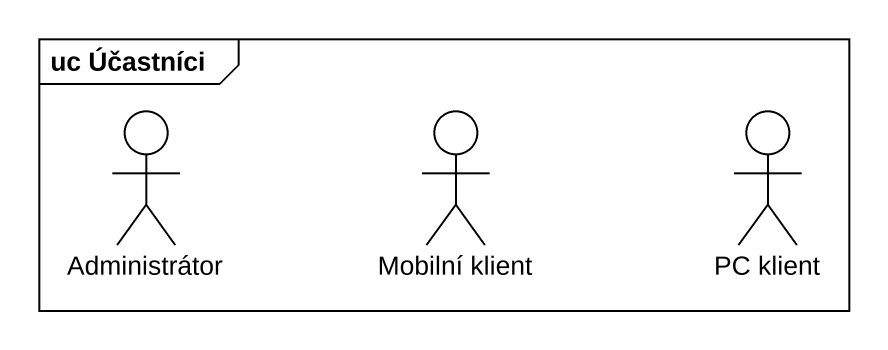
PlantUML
@startuml
mainframe uc Účastníci
actor Administrátor
actor "Mobilní klient" as Mobilní_klient
actor "PC klient" as PC_klient
@enduml
